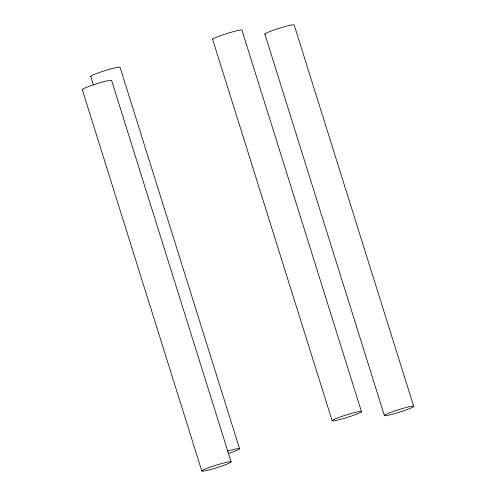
<?xml version="1.0" encoding="UTF-8"?>
<svg xmlns="http://www.w3.org/2000/svg" width="496" height="496" viewBox="0 0 496 496"><rect width="100%" height="100%" fill="white"/><g stroke="black" fill="none" stroke-linecap="round" stroke-linejoin="round"><path stroke-width="0.74" d="M413.732 406.466A15.432 1.321 -17.4 0 0 392.627 411.686A15.432 1.321 -17.4 0 0 390.774 414.65A15.432 1.321 -17.4 0 0 413.732 406.466L294.215 25.091A15.432 1.321 -17.4 0 0 278.671 28.446A15.432 1.321 -17.4 0 0 265.062 34.311M264.839 34.026L384.35 415.4M361.491 411.692A15.432 1.321 -17.4 0 0 340.386 416.913A15.432 1.321 -17.4 0 0 338.532 419.87A15.432 1.321 -17.4 0 0 361.491 411.692L241.98 30.318A15.432 1.321 -17.4 0 0 226.43 33.672A15.432 1.321 -17.4 0 0 212.821 39.537M212.598 39.246L332.115 420.627M239.611 448.799L120.094 67.425A15.432 1.321 -17.4 0 0 104.551 70.779A15.432 1.321 -17.4 0 0 90.942 76.644M231.161 461.974A15.432 1.321 -17.4 0 0 210.056 467.195A15.432 1.321 -17.4 0 0 208.202 470.158A15.432 1.321 -17.4 0 0 231.161 461.974L111.65 80.6A15.432 1.321 -17.4 0 0 96.1 83.954A15.432 1.321 -17.4 0 0 82.491 89.826M90.718 76.353L93.496 85.225M82.268 89.534L201.785 470.909M227.267 451.174A15.432 1.321 -17.4 0 1 239.636 448.638A15.432 1.321 -17.4 0 1 228.439 453.511"/></g></svg>
